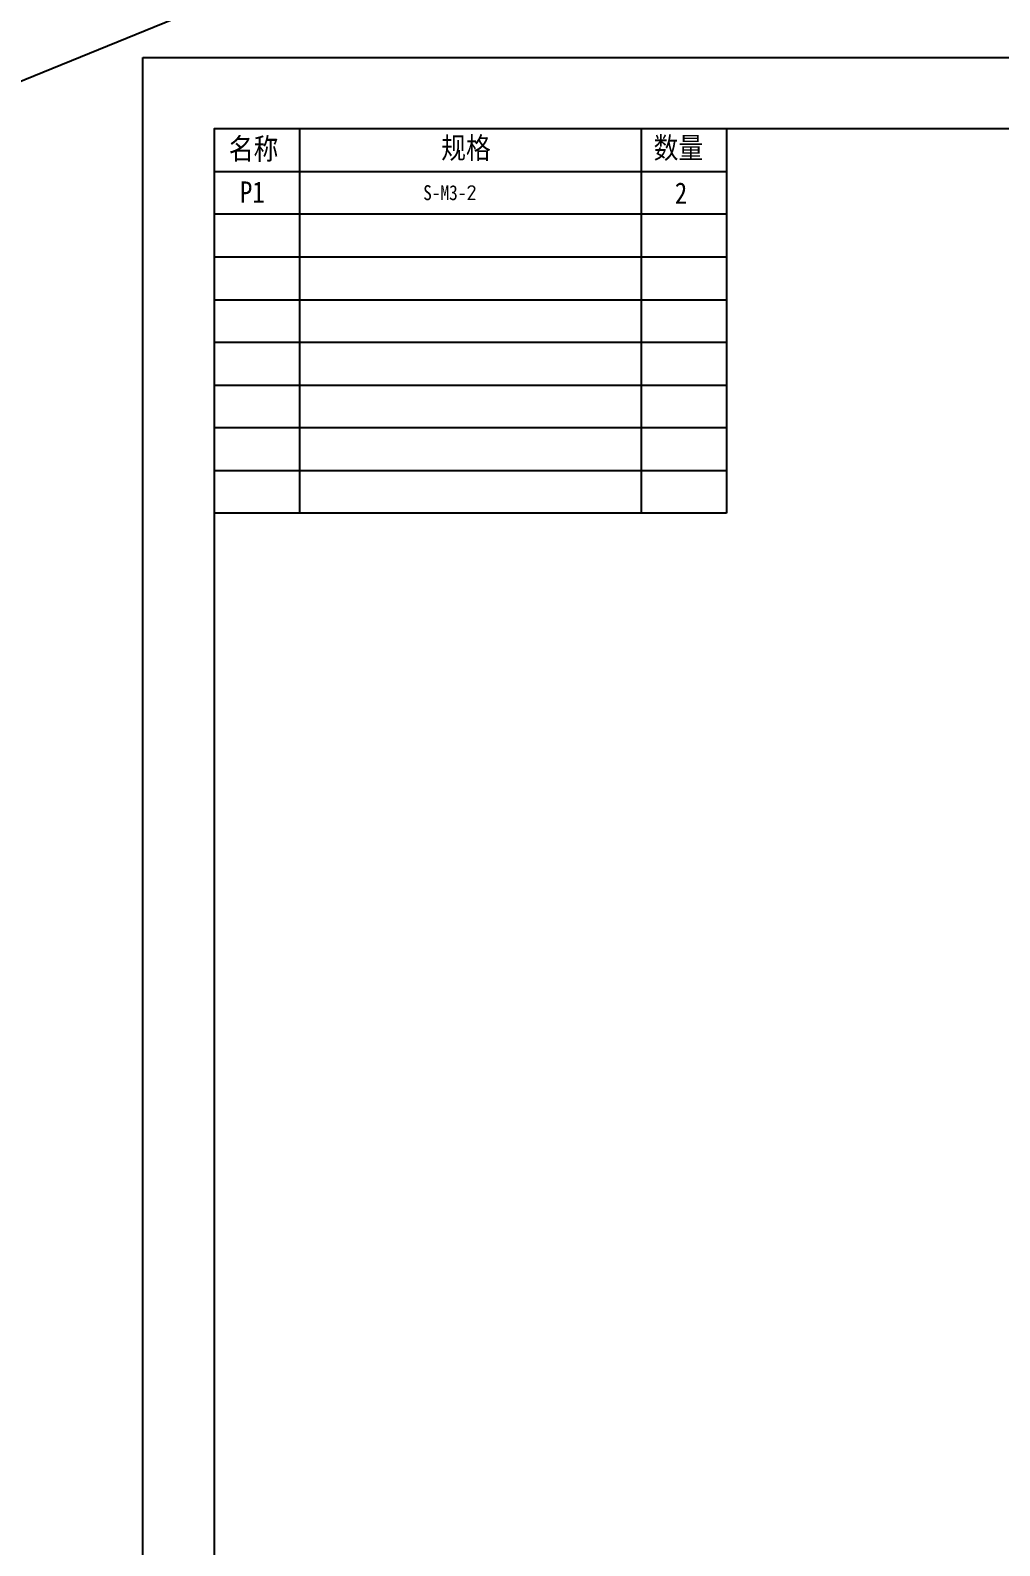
# Model space of a CAD drawing. Header units: millimetres. Extents: x -177 to 18421, y -5017 to 3255.
# Drawn here: x 6689 to 7030, y -4276 to -3744 of the extents above; entities that cross this region are included whole.
import ezdxf

# ---------------------------------------------------------------- set-up
doc = ezdxf.new("R2010")
doc.units = ezdxf.units.MM
doc.header["$LTSCALE"] = 46.255
doc.layers.get('0').update_dxf_attribs({"linetype": 'CONTINUOUS'})
doc.styles.get("Standard").update_dxf_attribs({"font": 'txt', "width": 0.85})

msp = doc.modelspace()

# ---------------------------------------------------------------- linework, layer by layer
msp.add_line((3604.224, -5017.418), (12020.537, -1587.394))
at = {"color": 7, "linetype": 'Continuous'}
for p, q in [((6728.878, -4594.222), (6728.878, -3753.222)), ((6728.878, -3753.222), (7917.878, -3753.222))]:
    msp.add_line(p, q, dxfattribs=at)
at = {"color": 7, "true_color": 0xffffff}
for p, q in [((6783.878, -3778.222), (6783.878, -3823.222)), ((6903.878, -3778.222), (6903.878, -3823.222)), ((6933.878, -3778.222), (6933.878, -3823.222)), ((6783.878, -3823.222), (6783.878, -3913.222)), ((6903.878, -3823.222), (6903.878, -3913.222)), ((6933.878, -3823.222), (6933.878, -3913.222))]:
    msp.add_line(p, q, dxfattribs=at)
at = {"color": 7, "linetype": 'Continuous'}
msp.add_lwpolyline([(6753.878, -4569.222), (7892.878, -4569.222), (7892.878, -3778.222), (6753.878, -3778.222)], close=True, dxfattribs=at)
at = {"color": 7, "true_color": 0xffffff}
for points in [[(6753.878, -3793.222), (6933.878, -3793.222)], [(6933.878, -3808.222), (6753.878, -3808.222)], [(6753.878, -3823.222), (6933.878, -3823.222)], [(6753.878, -3838.222), (6933.878, -3838.222)], [(6933.878, -3853.222), (6753.878, -3853.222)], [(6753.878, -3868.222), (6933.878, -3868.222)], [(6933.878, -3883.222), (6753.878, -3883.222)], [(6753.878, -3898.222), (6933.878, -3898.222)], [(6933.878, -3913.222), (6753.878, -3913.222)]]:
    msp.add_lwpolyline(points, dxfattribs=at)

# ---------------------------------------------------------------- texts
at = {"lineweight": -3, "char_height": 7.5163, "width": 32.26492, "attachment_point": 5}
for s, insert in [('{\\fSimSun|b0|i0|c134|p54;名称}', (6767.771, -3785.639)), ('{\\fSimSun|b0|i0|c134|p54;规格}', (6842.378, -3785.33)), ('{\\fSimSun|b0|i0|c134|p54;数量}', (6917.011, -3785.309)), ('{\\fSimSun|b0|i0|c134|p54;P1}', (6767.34, -3800.444)), ('{\\fSimSun|b0|i0|c134|p54;2}', (6917.917, -3800.797))]:
    msp.add_mtext(s, dxfattribs=dict(at, insert=insert))
at = {"insert": (6836.733, -3800.675), "char_height": 5.25, "width": 100.18624, "attachment_point": 5}
msp.add_mtext('{\\fSimSun|b0|i0|c134|p54;S-M3-\\fISOCPEUR|b0|i0|c0|p34;\\W1;2}', dxfattribs=at)

doc.saveas('drawing.dxf')
